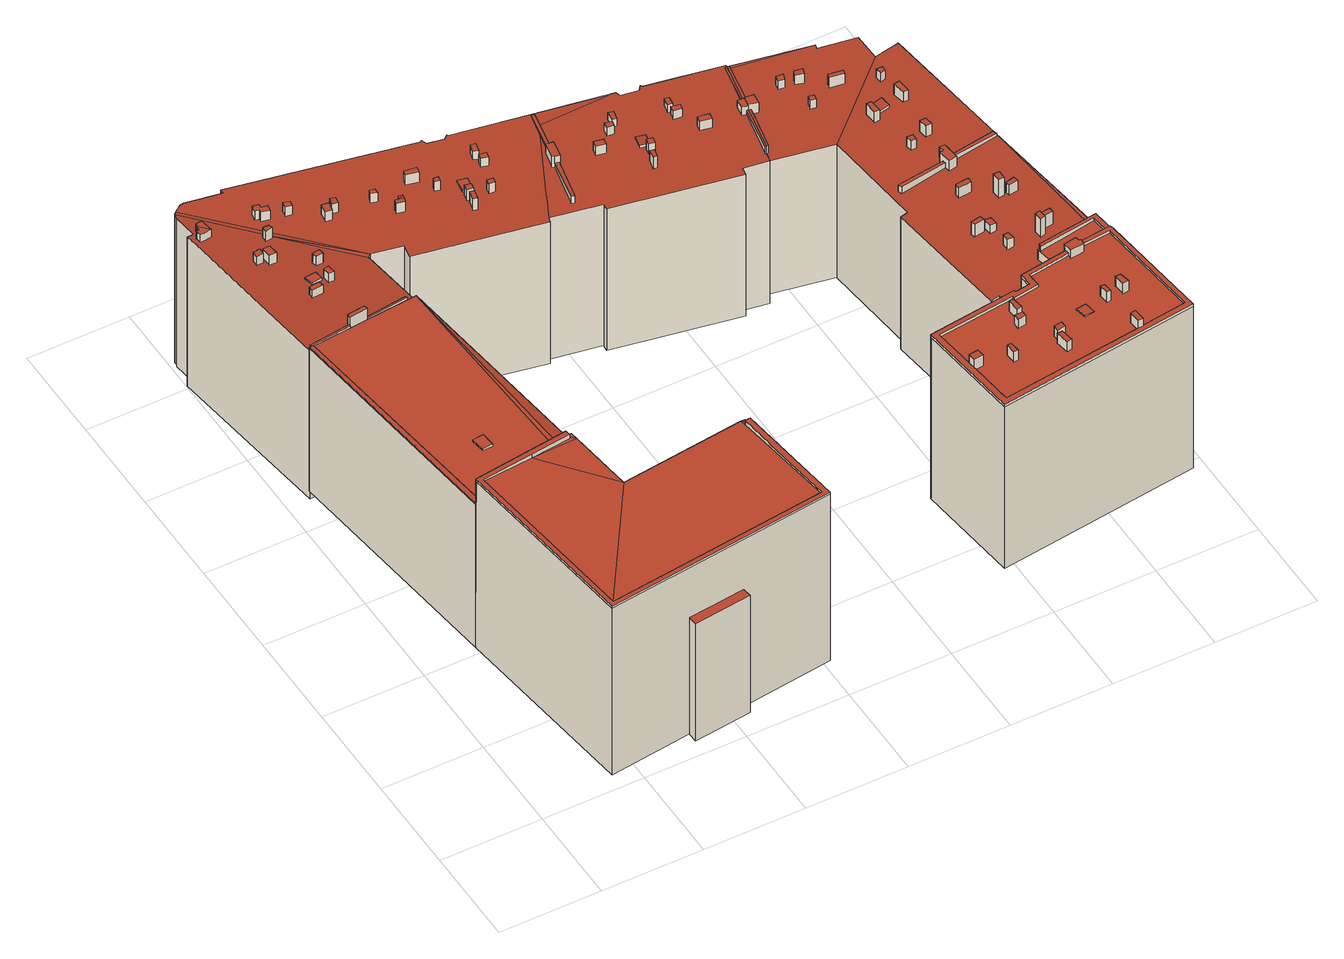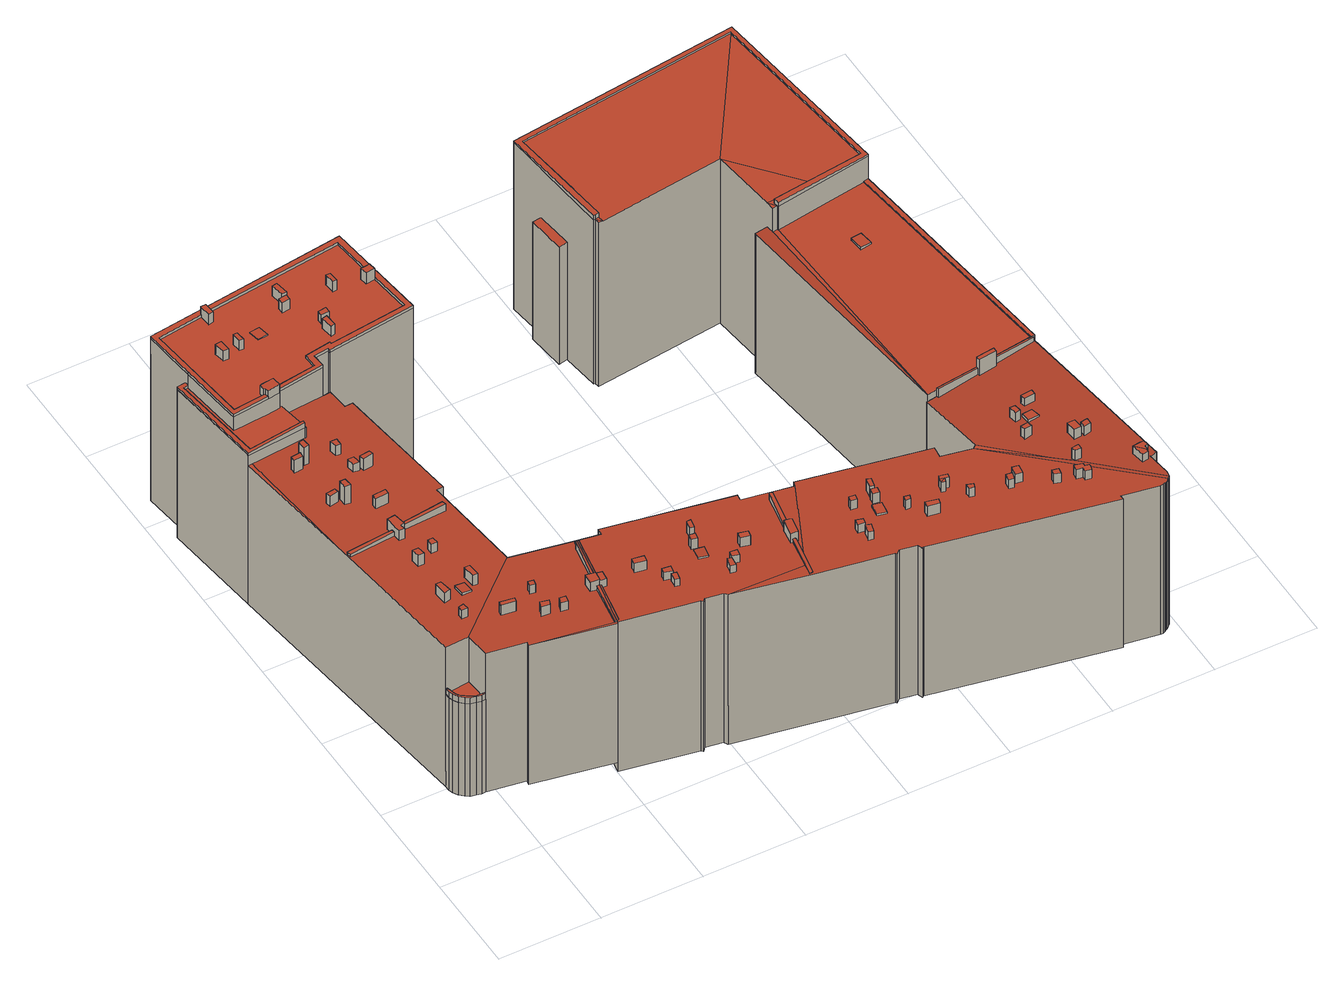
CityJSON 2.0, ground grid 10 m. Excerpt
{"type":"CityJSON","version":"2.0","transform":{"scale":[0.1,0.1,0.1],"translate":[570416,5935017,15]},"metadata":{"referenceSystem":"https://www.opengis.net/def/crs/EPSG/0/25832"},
"CityObjects":{
"building1":{"type":"Building","attributes":{"Grundfläche 2D":"622.953239","Grundhöhe NN":"16.828"},"children":["building1-1"],"geometry":[{"type":"Solid","lod":"3","boundaries":[[[[0,1,2,3,4,5,6,7,8,9,10,11,12,13,14,15]],[[16,17,18,19,20,21]],[[22,23,24]],[[23,22,25,26]],[[27,28,29,30,26]],[[30,23,26]],[[31,32,30,29,33,34,35,36]],[[31,37,32]],[[38,32,37]],[[39,40,41,42]],[[43,44,41,40]],[[45,43,40,46]],[[47,48,49,50]],[[51,52,53,54]],[[55,37,4,3]],[[37,31,5,4]],[[34,8,7,6,5,31,36,35]],[[9,8,34,33]],[[28,10,9,33,29]],[[28,27,11,10]],[[12,11,27,26]],[[26,25,13,12]],[[13,25,22,56,15,14]],[[57,0,15,56]],[[58,1,0,57]],[[58,59,2,1]],[[59,55,3,2]],[[45,46,19,18]],[[46,60,61,62,16,21,20,19]],[[62,63,17,16]],[[47,50,64,65]],[[48,47,65,66]],[[49,48,66,67]],[[24,41,44,22]],[[22,44,43,56]],[[56,43,45,18,17,63,68,57]],[[58,57,68,69]],[[53,70,71,59,58,69,72,54]],[[49,67,73,55,59,71,64,50]],[[37,55,73,74]],[[38,37,74,75]],[[30,32,38,75,76]],[[41,24,23,30,76,77,42]],[[51,54,72,78]],[[52,51,78,79]],[[53,52,79,70]],[[39,42,77,80]],[[40,39,80,81]],[[82,83,84,62,61,60,46,40,81,85]],[[63,62,84,68]],[[70,79,78,72,69,68,84,83,82,85,81,80,77,76,75,74,73,67,66,65,64,71]]]],"semantics":{"surfaces":[{"type":"RoofSurface"},{"type":"WallSurface"},{"type":"GroundSurface"}],"values":[[0,0,0,0,0,0,0,0,0,0,0,0,0,0,1,1,1,1,1,1,1,1,1,1,1,1,1,1,1,1,1,1,1,1,1,1,1,1,1,1,1,1,1,1,1,1,1,1,1,1,2]]}}]},
"building1-1":{"type":"BuildingInstallation","parents":["building1"],"geometry":[{"type":"MultiSurface","lod":"3","boundaries":[[[86,87,88,89]],[[89,88,90,91]],[[86,89,91,92]],[[87,86,92,93]],[[88,87,93,90]]],"semantics":{"surfaces":[{"type":"RoofSurface"},{"type":"WallSurface"}],"values":[0,1,1,1,1]}}]},
"building2":{"type":"Building","attributes":{"Grundfläche 2D":"657.945568","Grundhöhe NN":"15.816"},"children":["building2-1","building2-2","building2-3","building2-4","building2-5","building2-6","building2-7","building2-8","building2-9","building2-10","building2-11","building2-12","building2-13","building2-14","building2-15","building2-16","building2-17","building2-18","building2-19","building2-20","building2-21","building2-22","building2-23","building2-24","building2-25","building2-26","building2-27","building2-28","building2-29","building2-30","building2-31","building2-32","building2-33","building2-34","building2-35","building2-36","building2-37","building2-38","building2-39","building2-40"],"geometry":[{"type":"Solid","lod":"3","boundaries":[[[[94,95,96,97,98,99,100,101,102,103,104,105,106,107,108,109,110,111,112]],[[113,114,115,116,117,118,119,120,121,122,123,101,100,99,124,125,126,127,128,129,130,131,132]],[[133,134,120,119]],[[135,136,133]],[[134,137,120]],[[137,138,120]],[[139,140,141,142,143,144,145,146,138,137,134,133,136,147,148,149,150,151]],[[152,112,111,110,109,108,107,106,153,154]],[[94,112,152,155]],[[156,96,95,94,155,157]],[[97,96,156,158]],[[98,97,158,159]],[[99,98,159,160]],[[125,124,99,160,161]],[[126,125,161,162]],[[127,126,162,163]],[[128,127,163,164]],[[129,128,164,165]],[[166,131,130,129,165,167]],[[132,131,166,168]],[[113,132,168,169]],[[114,113,169,170]],[[115,114,170,171]],[[116,115,171,172]],[[117,116,172,173]],[[118,117,173,174]],[[119,118,174,175]],[[133,119,175,176]],[[135,133,176,177]],[[136,135,177,178]],[[147,136,178,179]],[[139,151,150,149,180,181]],[[149,148,147,179,180]],[[182,183,145,144,143,142,141,140,139,181,184]],[[146,145,183,185]],[[138,146,185,186]],[[120,138,186,187]],[[121,120,187,188]],[[122,121,188,189]],[[123,122,189,190]],[[101,123,190,191]],[[102,101,191,192]],[[103,102,192,193]],[[104,103,193,194]],[[105,104,194,195]],[[106,105,195,153]],[[190,189,188,187,186,185,183,182,184,181,180,179,178,177,176,175,174,173,172,171,170,169,168,166,167,165,164,163,162,161,160,159,158,156,157,155,152,154,153,195,194,193,192,191]]]],"semantics":{"surfaces":[{"type":"RoofSurface"},{"type":"WallSurface"},{"type":"GroundSurface"}],"values":[[0,0,0,0,0,0,0,1,1,1,1,1,1,1,1,1,1,1,1,1,1,1,1,1,1,1,1,1,1,1,1,1,1,1,1,1,1,1,1,1,1,1,1,1,1,1,2]]}}]},
"building2-1":{"type":"BuildingInstallation","parents":["building2"],"geometry":[{"type":"MultiSurface","lod":"3","boundaries":[[[196,197,198,20,19]],[[198,197,199,200]],[[200,140,20,198]],[[140,141,142,196,19,20]]],"semantics":{"surfaces":[{"type":"RoofSurface"},{"type":"WallSurface"}],"values":[0,1,1,1]}}]},
"building2-2":{"type":"BuildingInstallation","parents":["building2"],"geometry":[{"type":"MultiSurface","lod":"3","boundaries":[[[201,202,203,204]],[[204,203,205,206]],[[201,204,206,207]],[[202,201,207,208]],[[203,202,208,205]]],"semantics":{"surfaces":[{"type":"RoofSurface"},{"type":"WallSurface"}],"values":[0,1,1,1,1]}}]},
"building2-3":{"type":"BuildingInstallation","parents":["building2"],"geometry":[{"type":"MultiSurface","lod":"3","boundaries":[[[209,210,211,212]],[[212,211,213,214]],[[209,212,214,215]],[[210,209,215,216]],[[211,210,216,213]]],"semantics":{"surfaces":[{"type":"RoofSurface"},{"type":"WallSurface"}],"values":[0,1,1,1,1]}}]},
"building2-4":{"type":"BuildingInstallation","parents":["building2"],"geometry":[{"type":"MultiSurface","lod":"3","boundaries":[[[217,218,219,220]],[[221,222,219,218]],[[222,223,220,219]],[[223,224,217,220]]],"semantics":{"surfaces":[{"type":"RoofSurface"},{"type":"WallSurface"}],"values":[0,1,1,1]}}]},
"building2-5":{"type":"BuildingInstallation","parents":["building2"],"geometry":[{"type":"MultiSurface","lod":"3","boundaries":[[[225,226,227,228]],[[229,230,228,227]],[[225,228,230,231]],[[225,231,232,226]],[[232,229,227,226]]],"semantics":{"surfaces":[{"type":"RoofSurface"},{"type":"WallSurface"}],"values":[0,1,1,1,1]}}]},
"building2-6":{"type":"BuildingInstallation","parents":["building2"],"geometry":[{"type":"MultiSurface","lod":"3","boundaries":[[[233,234,235,236]],[[236,235,237,238]],[[233,236,238,239]],[[234,233,239,240]],[[235,234,240,237]]],"semantics":{"surfaces":[{"type":"RoofSurface"},{"type":"WallSurface"}],"values":[0,1,1,1,1]}}]},
"building2-7":{"type":"BuildingInstallation","parents":["building2"],"geometry":[{"type":"MultiSurface","lod":"3","boundaries":[[[241,242,243,244]],[[245,246,242,241]],[[243,242,246,247]],[[244,243,247,248]],[[245,241,244,248]]],"semantics":{"surfaces":[{"type":"RoofSurface"},{"type":"WallSurface"}],"values":[0,1,1,1,1]}}]},
"building2-8":{"type":"BuildingInstallation","parents":["building2"],"geometry":[{"type":"MultiSurface","lod":"3","boundaries":[[[249,250,251,252]],[[252,251,253,254]],[[249,252,254,255]],[[250,249,255,256]],[[251,250,256,253]]],"semantics":{"surfaces":[{"type":"RoofSurface"},{"type":"WallSurface"}],"values":[0,1,1,1,1]}}]},
"building2-9":{"type":"BuildingInstallation","parents":["building2"],"geometry":[{"type":"MultiSurface","lod":"3","boundaries":[[[257,258,259,260]],[[261,262,260,259]],[[257,260,262,263]],[[258,257,263,264]],[[264,261,259,258]]],"semantics":{"surfaces":[{"type":"RoofSurface"},{"type":"WallSurface"}],"values":[0,1,1,1,1]}}]},
"building2-10":{"type":"BuildingInstallation","parents":["building2"],"geometry":[{"type":"MultiSurface","lod":"3","boundaries":[[[265,266,267,268]],[[144,269,268,267]],[[265,268,269,270]],[[267,266,143,144]]],"semantics":{"surfaces":[{"type":"RoofSurface"},{"type":"WallSurface"}],"values":[0,1,1,1]}}]},
"building2-11":{"type":"BuildingInstallation","parents":["building2"],"geometry":[{"type":"MultiSurface","lod":"3","boundaries":[[[271,272,273,274]],[[274,273,275,276]],[[271,274,276,277]],[[272,271,277,278]],[[273,272,278,275]]],"semantics":{"surfaces":[{"type":"RoofSurface"},{"type":"WallSurface"}],"values":[0,1,1,1,1]}}]},
"building2-12":{"type":"BuildingInstallation","parents":["building2"],"geometry":[{"type":"MultiSurface","lod":"3","boundaries":[[[279,280,281,282]],[[282,281,283,284]],[[279,282,284,285]],[[280,279,285,286]],[[281,280,286,283]]],"semantics":{"surfaces":[{"type":"RoofSurface"},{"type":"WallSurface"}],"values":[0,1,1,1,1]}}]},
"building2-13":{"type":"BuildingInstallation","parents":["building2"],"geometry":[{"type":"MultiSurface","lod":"3","boundaries":[[[287,288,289,290]],[[291,288,287,134]],[[291,292,289,288]],[[292,293,290,289]],[[293,137,287,290]],[[287,137,134]]],"semantics":{"surfaces":[{"type":"RoofSurface"},{"type":"WallSurface"}],"values":[0,1,1,1,1,1]}}]},
"building2-14":{"type":"BuildingInstallation","parents":["building2"],"geometry":[{"type":"MultiSurface","lod":"3","boundaries":[[[294,295,296,297,298]],[[266,265,270,299,296,295,294]],[[297,296,299,300]],[[297,300,199,197,196,298]],[[142,143,266,294,298,196]]],"semantics":{"surfaces":[{"type":"RoofSurface"},{"type":"WallSurface"}],"values":[0,1,1,1,1]}}]},
"building2-15":{"type":"BuildingInstallation","parents":["building2"],"geometry":[{"type":"MultiSurface","lod":"3","boundaries":[[[301,302,303,304]],[[304,303,305,306]],[[301,304,306,307]],[[302,301,307,308]],[[303,302,308,305]]],"semantics":{"surfaces":[{"type":"RoofSurface"},{"type":"WallSurface"}],"values":[0,1,1,1,1]}}]},
"building2-16":{"type":"BuildingInstallation","parents":["building2"],"geometry":[{"type":"MultiSurface","lod":"3","boundaries":[[[309,310,311,312]],[[312,311,313,314]],[[309,312,314,315]],[[310,309,315,316]],[[311,310,316,313]]],"semantics":{"surfaces":[{"type":"RoofSurface"},{"type":"WallSurface"}],"values":[0,1,1,1,1]}}]},
"building2-17":{"type":"BuildingInstallation","parents":["building2"],"geometry":[{"type":"MultiSurface","lod":"3","boundaries":[[[317,318,319]],[[320,318,317]],[[321,322,323,320,317,324]],[[325,326,319,318]],[[326,327,317,319]],[[327,328,324,317]],[[328,329,321,324]],[[321,329,330,323,322]],[[323,330,325,318,320]]],"semantics":{"surfaces":[{"type":"RoofSurface"},{"type":"WallSurface"}],"values":[0,0,0,1,1,1,1,1,1]}}]},
"building2-18":{"type":"BuildingInstallation","parents":["building2"],"geometry":[{"type":"MultiSurface","lod":"3","boundaries":[[[331,332,333,334]],[[335,336,334,333]],[[331,334,336,337]],[[332,331,337,338]],[[338,335,333,332]]],"semantics":{"surfaces":[{"type":"RoofSurface"},{"type":"WallSurface"}],"values":[0,1,1,1,1]}}]},
"building2-19":{"type":"BuildingInstallation","parents":["building2"],"geometry":[{"type":"MultiSurface","lod":"3","boundaries":[[[339,340,341,342]],[[342,341,343,344]],[[339,342,344,345]],[[340,339,345,346]],[[341,340,346,343]]],"semantics":{"surfaces":[{"type":"RoofSurface"},{"type":"WallSurface"}],"values":[0,1,1,1,1]}}]},
"building2-20":{"type":"BuildingInstallation","parents":["building2"],"geometry":[{"type":"MultiSurface","lod":"3","boundaries":[[[347,348,349,350]],[[350,349,351,352]],[[347,350,352,353]],[[348,347,353,354]],[[349,348,354,351]]],"semantics":{"surfaces":[{"type":"RoofSurface"},{"type":"WallSurface"}],"values":[0,1,1,1,1]}}]},
"building2-21":{"type":"BuildingInstallation","parents":["building2"],"geometry":[{"type":"MultiSurface","lod":"3","boundaries":[[[355,356,357,358,359]],[[357,356,360,361]],[[362,359,358,357,361,363]],[[355,359,362,364]],[[356,355,364,360]]],"semantics":{"surfaces":[{"type":"RoofSurface"},{"type":"WallSurface"}],"values":[0,1,1,1,1]}}]},
"building2-22":{"type":"BuildingInstallation","parents":["building2"],"geometry":[{"type":"MultiSurface","lod":"3","boundaries":[[[365,366,367,368]],[[368,367,369,370]],[[365,368,370,371]],[[366,365,371,372]],[[367,366,372,369]]],"semantics":{"surfaces":[{"type":"RoofSurface"},{"type":"WallSurface"}],"values":[0,1,1,1,1]}}]},
"building2-23":{"type":"BuildingInstallation","parents":["building2"],"geometry":[{"type":"MultiSurface","lod":"3","boundaries":[[[373,374,375,376,377,378,379]],[[380,377,376,375,381,382,383,384,385]],[[380,386,378,377]],[[221,218,379,378,386]],[[218,217,224,387,374,373,379]],[[387,381,375,374]]],"semantics":{"surfaces":[{"type":"RoofSurface"},{"type":"WallSurface"}],"values":[0,1,1,1,1,1]}}]},
"building2-24":{"type":"BuildingInstallation","parents":["building2"],"geometry":[{"type":"MultiSurface","lod":"3","boundaries":[[[388,389,390,391]],[[391,390,392,393]],[[388,391,393,394]],[[394,395,389,388]],[[395,392,390,389]]],"semantics":{"surfaces":[{"type":"RoofSurface"},{"type":"WallSurface"}],"values":[0,1,1,1,1]}}]},
"building2-25":{"type":"BuildingInstallation","parents":["building2"],"geometry":[{"type":"MultiSurface","lod":"3","boundaries":[[[396,397,398,399,111]],[[110,111,399]],[[398,397,396,397,400]]],"semantics":{"surfaces":[{"type":"RoofSurface"},{"type":"WallSurface"}],"values":[0,1,1]}}]},
"building2-26":{"type":"BuildingInstallation","parents":["building2"],"geometry":[{"type":"MultiSurface","lod":"3","boundaries":[[[401,402,403,404,405,406]],[[109,110,399,402,401,407]],[[399,398,400,408,404,403,402]],[[405,404,408,409]],[[410,411,407,401,406,405,409]]],"semantics":{"surfaces":[{"type":"RoofSurface"},{"type":"WallSurface"}],"values":[0,1,1,1,1]}}]},
"building2-27":{"type":"BuildingInstallation","parents":["building2"],"geometry":[{"type":"MultiSurface","lod":"3","boundaries":[[[412,413,414,415]],[[415,414,416,417]],[[412,415,417,418]],[[413,412,418,419]],[[414,413,419,416]]],"semantics":{"surfaces":[{"type":"RoofSurface"},{"type":"WallSurface"}],"values":[0,1,1,1,1]}}]},
"building2-28":{"type":"BuildingInstallation","parents":["building2"],"geometry":[{"type":"MultiSurface","lod":"3","boundaries":[[[420,421,422,423]],[[423,422,424,425]],[[420,423,425,426]],[[421,420,426,427]],[[422,421,427,424]]],"semantics":{"surfaces":[{"type":"RoofSurface"},{"type":"WallSurface"}],"values":[0,1,1,1,1]}}]},
"building2-29":{"type":"BuildingInstallation","parents":["building2"],"geometry":[{"type":"MultiSurface","lod":"3","boundaries":[[[428,429,430,431]],[[431,430,432,433]],[[428,431,433,434]],[[434,435,429,428]],[[430,429,435,432]]],"semantics":{"surfaces":[{"type":"RoofSurface"},{"type":"WallSurface"}],"values":[0,1,1,1,1]}}]},
"building2-30":{"type":"BuildingInstallation","parents":["building2"],"geometry":[{"type":"MultiSurface","lod":"3","boundaries":[[[436,437,438,439]],[[439,438,440,441]],[[436,439,441,442]],[[437,436,442,443]],[[438,437,443,440]]],"semantics":{"surfaces":[{"type":"RoofSurface"},{"type":"WallSurface"}],"values":[0,1,1,1,1]}}]},
"building2-31":{"type":"BuildingInstallation","parents":["building2"],"geometry":[{"type":"MultiSurface","lod":"3","boundaries":[[[444,445,446,447,448,449,450,451,452]],[[453,454,448,447]],[[454,455,449,448]],[[455,456,450,449]],[[456,457,451,450]],[[457,458,459,444,452,451]],[[459,460,445,444]],[[460,461,446,445]],[[461,453,447,446]]],"semantics":{"surfaces":[{"type":"RoofSurface"},{"type":"WallSurface"}],"values":[0,1,1,1,1,1,1,1,1]}}]},
"building2-32":{"type":"BuildingInstallation","parents":["building2"],"geometry":[{"type":"MultiSurface","lod":"3","boundaries":[[[384,383,462,463,464,465]],[[383,382,100,462]],[[463,462,100,466]],[[466,467,468,465,464,463]],[[468,385,384,465]]],"semantics":{"surfaces":[{"type":"RoofSurface"},{"type":"WallSurface"}],"values":[0,1,1,1,1]}}]},
"building2-33":{"type":"BuildingInstallation","parents":["building2"],"geometry":[{"type":"MultiSurface","lod":"3","boundaries":[[[469,470,471,472]],[[472,471,473,474]],[[469,472,474,475]],[[470,469,475,476]],[[471,470,476,473]]],"semantics":{"surfaces":[{"type":"RoofSurface"},{"type":"WallSurface"}],"values":[0,1,1,1,1]}}]},
"building2-34":{"type":"BuildingInstallation","parents":["building2"],"geometry":[{"type":"MultiSurface","lod":"3","boundaries":[[[477,478,479,480]],[[480,479,481,482]],[[477,480,482,483]],[[478,477,483,484]],[[479,478,484,481]]],"semantics":{"surfaces":[{"type":"RoofSurface"},{"type":"WallSurface"}],"values":[0,1,1,1,1]}}]},
"building2-35":{"type":"BuildingInstallation","parents":["building2"],"geometry":[{"type":"MultiSurface","lod":"3","boundaries":[[[485,486,487,488]],[[488,487,489,490]],[[485,488,490,491]],[[486,485,491,492]],[[487,486,492,489]]],"semantics":{"surfaces":[{"type":"RoofSurface"},{"type":"WallSurface"}],"values":[0,1,1,1,1]}}]},
"building2-36":{"type":"BuildingInstallation","parents":["building2"],"geometry":[{"type":"MultiSurface","lod":"3","boundaries":[[[411,493,494,407]],[[407,494,108,109]],[[493,411,410,495]],[[495,108,494,493]]],"semantics":{"surfaces":[{"type":"RoofSurface"},{"type":"WallSurface"}],"values":[0,1,1,1]}}]},
"building2-37":{"type":"BuildingInstallation","parents":["building2"],"geometry":[{"type":"MultiSurface","lod":"3","boundaries":[[[496,497,498,499]],[[499,498,500,501]],[[496,499,501,502]],[[497,496,502,503]],[[498,497,503,500]]],"semantics":{"surfaces":[{"type":"RoofSurface"},{"type":"WallSurface"}],"values":[0,1,1,1,1]}}]},
"building2-38":{"type":"BuildingInstallation","parents":["building2"],"geometry":[{"type":"MultiSurface","lod":"3","boundaries":[[[504,505,506,507]],[[507,506,508,509,510,511,512]],[[513,514,505,504]],[[514,515,506,505]],[[515,516,508,506]],[[509,508,516,517]],[[517,518,510,509]],[[518,519,511,510]],[[519,520,521,507,512,511]],[[504,507,521,513]]],"semantics":{"surfaces":[{"type":"RoofSurface"},{"type":"WallSurface"}],"values":[0,0,1,1,1,1,1,1,1,1]}}]},
"building2-39":{"type":"BuildingInstallation","parents":["building2"],"geometry":[{"type":"MultiSurface","lod":"3","boundaries":[[[522,523,524,525]],[[525,524,526,527]],[[522,525,527,528]],[[523,522,528,529]],[[524,523,529,526]]],"semantics":{"surfaces":[{"type":"RoofSurface"},{"type":"WallSurface"}],"values":[0,1,1,1,1]}}]},
"building2-40":{"type":"BuildingInstallation","parents":["building2"],"geometry":[{"type":"MultiSurface","lod":"3","boundaries":[[[530,531,532,533]],[[533,532,534,535]],[[530,533,535,536]],[[531,530,536,537]],[[532,531,537,534]]],"semantics":{"surfaces":[{"type":"RoofSurface"},{"type":"WallSurface"}],"values":[0,1,1,1,1]}}]},
"building3":{"type":"Building","attributes":{"Grundfläche 2D":"674.333849","Grundhöhe NN":"16.863"},"children":["building3-1","building3-2","building3-3","building3-4","building3-5","building3-6","building3-7","building3-8","building3-9","building3-10","building3-11","building3-12","building3-13","building3-14","building3-15","building3-16","building3-17","building3-18","building3-19","building3-20","building3-21","building3-22","building3-23","building3-24","building3-25","building3-26","building3-27","building3-28","building3-29","building3-30","building3-31","building3-32","building3-33","building3-34","building3-35","building3-36","building3-37"],"geometry":[{"type":"MultiSurface","lod":"3","boundaries":[[[538,539,540,541,542,543,544,545,546,547,548,549,550,551,552,553,554,555,556,557,558,559,560,561,562,563,564,565,566]],[[567,568,569,570,571,572,573,574,575,576,577,578]],[[579,580,581,582]],[[583,584,581,580,579,585,586,108,106,587,588]],[[589,590,591,592,593,594,595,596,597,598,599,600,588,587]],[[601,599,598]],[[602,603,604,605,606,607,608,609,610,611,612,613,614,615,616]],[[617,618,619,620,621,622,623,624,625,626,627,628,629,630,631,632,633,634,635,636]],[[550,549,635,634]],[[634,633,551,550]],[[552,551,633,632]],[[555,554,630,629]],[[628,556,555,629]],[[557,627,626,558]],[[559,558,626,625]],[[625,624,560,559]],[[624,623,561,560]],[[623,622,562,561]],[[620,564,563,562,622,621]],[[619,637,566,565]],[[637,638,538,566]],[[638,639,539,538]],[[639,640,540,539]],[[640,641,541,540]],[[641,642,542,541]],[[642,643,543,542]],[[643,644,544,543]],[[644,645,646,546,545,544]],[[646,617,547,546]],[[575,574,647,648]],[[576,575,648,649]],[[577,576,649,650]],[[578,577,650,651]],[[567,578,651,652]],[[568,567,652,653]],[[569,568,653,654]],[[570,569,654,655]],[[656,106,108,586,585,579,582,657,658]],[[587,106,656,659]],[[589,587,659,660]],[[590,589,660,661]],[[591,590,661,662]],[[592,591,662,663]],[[593,592,663,664]],[[594,593,664,665]],[[600,599,601,666,647,574,667]],[[573,572,588,600,667,574]],[[570,668,583,588,572,571]],[[583,668,570,655,669,584]],[[581,584,669,670]],[[582,581,670,657]],[[608,607,606,671,672]],[[609,608,672,666,601,610]],[[611,610,601,598,597]],[[611,597,596,612]],[[612,596,595,613]],[[643,642,673,674]],[[606,605,675,644,643,674,671]],[[675,644,675,605]],[[646,645,644,675,605,604,603]],[[615,618,617,646,603,602,616]],[[618,615,614,619]],[[595,594,637,619,614,613]],[[637,594,665,676,638]],[[639,638,676,677]],[[640,639,677,678]],[[641,640,678,679]],[[642,641,679,673]],[[665,664,663,662,661,660,659,656,658,657,670,669,655,654,653,652,651,650,649,648,647,666,672,671,674,673,679,678,677,676]]],"semantics":{"surfaces":[{"type":"RoofSurface"},{"type":"WallSurface"},{"type":"GroundSurface"}],"values":[0,0,0,0,0,0,0,0,1,1,1,1,1,1,1,1,1,1,1,1,1,1,1,1,1,1,1,1,1,1,1,1,1,1,1,1,1,1,1,1,1,1,1,1,1,1,1,1,1,1,1,1,1,1,1,1,1,1,1,1,1,1,1,1,1,1,1,1,2]}}]},
"building3-1":{"type":"BuildingInstallation","parents":["building3"],"geometry":[{"type":"MultiSurface","lod":"3","boundaries":[[[680,681,682,683]],[[683,682,684,685]],[[680,683,685,686]],[[681,680,686,687]],[[682,681,687,684]]],"semantics":{"surfaces":[{"type":"RoofSurface"},{"type":"WallSurface"}],"values":[0,1,1,1,1]}}]},
"building3-2":{"type":"BuildingInstallation","parents":["building3"],"geometry":[{"type":"MultiSurface","lod":"3","boundaries":[[[688,689,690,691]],[[691,690,692,693]],[[688,691,693,694]],[[689,688,694,695]],[[690,689,695,692]]],"semantics":{"surfaces":[{"type":"RoofSurface"},{"type":"WallSurface"}],"values":[0,1,1,1,1]}}]},
"building3-3":{"type":"BuildingInstallation","parents":["building3"],"geometry":[{"type":"MultiSurface","lod":"3","boundaries":[[[696,697,698,699]],[[699,698,700,701]],[[696,699,701,702]],[[697,696,702,703]],[[698,697,703,700]]],"semantics":{"surfaces":[{"type":"RoofSurface"},{"type":"WallSurface"}],"values":[0,1,1,1,1]}}]},
"building3-4":{"type":"BuildingInstallation","parents":["building3"],"geometry":[{"type":"MultiSurface","lod":"3","boundaries":[[[704,705,706,707,708,709]],[[710,711,705,704]],[[711,712,630,554,707,706,705]],[[554,553,708,707]],[[553,552,632,710,704,709,708]]],"semantics":{"surfaces":[{"type":"RoofSurface"},{"type":"WallSurface"}],"values":[0,1,1,1,1]}}]},
"building3-5":{"type":"BuildingInstallation","parents":["building3"],"geometry":[{"type":"MultiSurface","lod":"3","boundaries":[[[713,714,667]],[[715,716,717,718,719,720,713,667,721,722,723,724,725,726,727,668]],[[715,668,728]],[[573,574,667,714]],[[574,575,721,667]],[[722,721,575,576]],[[576,577,723,722]],[[577,578,724,723]],[[578,567,725,724]],[[567,568,726,725]],[[727,726,568,569]],[[569,570,668,727]],[[668,570,571,728]],[[571,729,715,728]],[[716,715,729,730]],[[717,716,730,731]],[[731,732,718,717]],[[719,718,732,733]],[[720,719,733,734]],[[713,720,734,735]],[[735,573,714,713]]],"semantics":{"surfaces":[{"type":"RoofSurface"},{"type":"WallSurface"}],"values":[0,0,0,1,1,1,1,1,1,1,1,1,1,1,1,1,1,1,1,1,1]}}]},
"building3-6":{"type":"BuildingInstallation","parents":["building3"],"geometry":[{"type":"MultiSurface","lod":"3","boundaries":[[[399,736,737,111]],[[579,585,399,111]],[[737,736,738,580]],[[580,579,111,737]]],"semantics":{"surfaces":[{"type":"RoofSurface"},{"type":"WallSurface"}],"values":[0,1,1,1]}}]},
"building3-7":{"type":"BuildingInstallation","parents":["building3"],"geometry":[{"type":"MultiSurface","lod":"3","boundaries":[[[739,740,741,742]],[[742,741,743,744]],[[739,742,744,745]],[[740,739,745,746]],[[741,740,746,743]]],"semantics":{"surfaces":[{"type":"RoofSurface"},{"type":"WallSurface"}],"values":[0,1,1,1,1]}}]},
"building3-8":{"type":"BuildingInstallation","parents":["building3"],"geometry":[{"type":"MultiSurface","lod":"3","boundaries":[[[747,748,749,750]],[[751,752,748,747]],[[752,753,749,748]],[[753,754,750,749]],[[754,751,747,750]]],"semantics":{"surfaces":[{"type":"RoofSurface"},{"type":"WallSurface"}],"values":[0,1,1,1,1]}}]},
"building3-9":{"type":"BuildingInstallation","parents":["building3"],"geometry":[{"type":"MultiSurface","lod":"3","boundaries":[[[755,756,757,758]],[[758,757,759,760]],[[755,758,760,761]],[[756,755,761,762]],[[757,756,762,759]]],"semantics":{"surfaces":[{"type":"RoofSurface"},{"type":"WallSurface"}],"values":[0,1,1,1,1]}}]},
"building3-10":{"type":"BuildingInstallation","parents":["building3"],"geometry":[{"type":"MultiSurface","lod":"3","boundaries":[[[763,764,765,766]],[[766,765,767,768]],[[763,766,768,769]],[[764,763,769,770]],[[765,764,770,767]]],"semantics":{"surfaces":[{"type":"RoofSurface"},{"type":"WallSurface"}],"values":[0,1,1,1,1]}}]},
"building3-11":{"type":"BuildingInstallation","parents":["building3"],"geometry":[{"type":"MultiSurface","lod":"3","boundaries":[[[771,772,773,774]],[[775,776,771,774]],[[776,777,772,771]],[[777,778,773,772]]],"semantics":{"surfaces":[{"type":"RoofSurface"},{"type":"WallSurface"}],"values":[0,1,1,1]}}]},
"building3-12":{"type":"BuildingInstallation","parents":["building3"],"geometry":[{"type":"MultiSurface","lod":"3","boundaries":[[[779,780,781,782]],[[782,781,783,784]],[[779,782,784,785]],[[780,779,785,786]],[[781,780,786,783]]],"semantics":{"surfaces":[{"type":"RoofSurface"},{"type":"WallSurface"}],"values":[0,1,1,1,1]}}]},
"building3-13":{"type":"BuildingInstallation","parents":["building3"],"geometry":[{"type":"MultiSurface","lod":"3","boundaries":[[[787,788,789,790]],[[790,789,791,792]],[[787,790,792,793]],[[788,787,793,794]],[[789,788,794,791]]],"semantics":{"surfaces":[{"type":"RoofSurface"},{"type":"WallSurface"}],"values":[0,1,1,1,1]}}]},
"building3-14":{"type":"BuildingInstallation","parents":["building3"],"geometry":[{"type":"MultiSurface","lod":"3","boundaries":[[[795,796,797,798]],[[798,797,799,800]],[[795,798,800,801]],[[796,795,801,802]],[[797,796,802,799]]],"semantics":{"surfaces":[{"type":"RoofSurface"},{"type":"WallSurface"}],"values":[0,1,1,1,1]}}]},
"building3-15":{"type":"BuildingInstallation","parents":["building3"],"geometry":[{"type":"MultiSurface","lod":"3","boundaries":[[[803,804,805,806]],[[806,805,807,808]],[[803,806,808,809]],[[804,803,809,810]],[[805,804,810,807]]],"semantics":{"surfaces":[{"type":"RoofSurface"},{"type":"WallSurface"}],"values":[0,1,1,1,1]}}]},
"building3-16":{"type":"BuildingInstallation","parents":["building3"],"geometry":[{"type":"MultiSurface","lod":"3","boundaries":[[[811,812,813,814]],[[814,813,815,816]],[[811,814,816,817]],[[812,811,817,818]],[[813,812,818,815]]],"semantics":{"surfaces":[{"type":"RoofSurface"},{"type":"WallSurface"}],"values":[0,1,1,1,1]}}]},
"building3-17":{"type":"BuildingInstallation","parents":["building3"],"geometry":[{"type":"MultiSurface","lod":"3","boundaries":[[[819,820,821]],[[822,820,819,823]],[[824,825,819,821]],[[819,825,826,823]],[[822,823,826,827]],[[827,828,820,822]]],"semantics":{"surfaces":[{"type":"RoofSurface"},{"type":"WallSurface"}],"values":[0,0,1,1,1,1]}}]},
"building3-18":{"type":"BuildingInstallation","parents":["building3"],"geometry":[{"type":"MultiSurface","lod":"3","boundaries":[[[829,830,831,832]],[[832,831,833,834]],[[829,832,834,835]],[[830,829,835,836]],[[831,830,836,833]]],"semantics":{"surfaces":[{"type":"RoofSurface"},{"type":"WallSurface"}],"values":[0,1,1,1,1]}}]},
"building3-19":{"type":"BuildingInstallation","parents":["building3"],"geometry":[{"type":"MultiSurface","lod":"3","boundaries":[[[837,838,839,840]],[[840,839,841,842]],[[837,840,842,843]],[[838,837,843,844]],[[839,838,844,841]]],"semantics":{"surfaces":[{"type":"RoofSurface"},{"type":"WallSurface"}],"values":[0,1,1,1,1]}}]},
"building3-20":{"type":"BuildingInstallation","parents":["building3"],"geometry":[{"type":"MultiSurface","lod":"3","boundaries":[[[845,846,847,848]],[[849,850,848,847]],[[845,848,850,851]],[[846,845,851,852]],[[852,849,847,846]]],"semantics":{"surfaces":[{"type":"RoofSurface"},{"type":"WallSurface"}],"values":[0,1,1,1,1]}}]},
"building3-21":{"type":"BuildingInstallation","parents":["building3"],"geometry":[{"type":"MultiSurface","lod":"3","boundaries":[[[853,407,494,854]],[[494,407,586,108]],[[108,855,854,494]],[[853,854,855,856]]],"semantics":{"surfaces":[{"type":"RoofSurface"},{"type":"WallSurface"}],"values":[0,1,1,1]}}]},
"building3-22":{"type":"BuildingInstallation","parents":["building3"],"geometry":[{"type":"MultiSurface","lod":"3","boundaries":[[[857,858,859,860,861]],[[859,858,407,853,856,862]],[[860,859,862,863]],[[738,736,399,857,861,860,863]],[[585,586,407,858,857,399]]],"semantics":{"surfaces":[{"type":"RoofSurface"},{"type":"WallSurface"}],"values":[0,1,1,1,1]}}]},
"building3-23":{"type":"BuildingInstallation","parents":["building3"],"geometry":[{"type":"MultiSurface","lod":"3","boundaries":[[[864,865,866,867,868,869,870,871]],[[872,873,866,865]],[[873,874,867,866]],[[874,875,868,867]],[[876,869,868,875,775,774,773,778]],[[876,877,870,869]],[[878,872,865,864,871,870,877,824,821,820,828]]],"semantics":{"surfaces":[{"type":"RoofSurface"},{"type":"WallSurface"}],"values":[0,1,1,1,1,1,1]}}]},
"building3-24":{"type":"BuildingInstallation","parents":["building3"],"geometry":[{"type":"MultiSurface","lod":"3","boundaries":[[[879,880,881,882]],[[882,881,883,884]],[[879,882,884,885]],[[880,879,885,886]],[[881,880,886,883]]],"semantics":{"surfaces":[{"type":"RoofSurface"},{"type":"WallSurface"}],"values":[0,1,1,1,1]}}]},
"building3-25":{"type":"BuildingInstallation","parents":["building3"],"geometry":[{"type":"MultiSurface","lod":"3","boundaries":[[[887,888,889,890]],[[888,887,891,892]],[[892,893,889,888]],[[894,890,889,893]],[[894,891,887,890]]],"semantics":{"surfaces":[{"type":"RoofSurface"},{"type":"WallSurface"}],"values":[0,1,1,1,1]}}]},
"building3-26":{"type":"BuildingInstallation","parents":["building3"],"geometry":[{"type":"MultiSurface","lod":"3","boundaries":[[[895,896,897,898]],[[898,897,899,900]],[[900,901,895,898]],[[901,902,896,895]],[[897,896,902,899]]],"semantics":{"surfaces":[{"type":"RoofSurface"},{"type":"WallSurface"}],"values":[0,1,1,1,1]}}]},
"building3-27":{"type":"BuildingInstallation","parents":["building3"],"geometry":[{"type":"MultiSurface","lod":"3","boundaries":[[[903,904,905,906]],[[906,905,907,908]],[[903,906,908,909]],[[904,903,909,910]],[[905,904,910,907]]],"semantics":{"surfaces":[{"type":"RoofSurface"},{"type":"WallSurface"}],"values":[0,1,1,1,1]}}]},
"building3-28":{"type":"BuildingInstallation","parents":["building3"],"geometry":[{"type":"MultiSurface","lod":"3","boundaries":[[[911,912,913,914]],[[915,916,914,913]],[[911,914,916,917]],[[912,911,917,918]],[[918,915,913,912]]],"semantics":{"surfaces":[{"type":"RoofSurface"},{"type":"WallSurface"}],"values":[0,1,1,1,1]}}]},
"building3-29":{"type":"BuildingInstallation","parents":["building3"],"geometry":[{"type":"MultiSurface","lod":"3","boundaries":[[[919,920,921,922]],[[923,924,920,919]],[[924,925,921,920]],[[925,926,922,921]],[[926,923,919,922]]],"semantics":{"surfaces":[{"type":"RoofSurface"},{"type":"WallSurface"}],"values":[0,1,1,1,1]}}]},
"building3-30":{"type":"BuildingInstallation","parents":["building3"],"geometry":[{"type":"MultiSurface","lod":"3","boundaries":[[[927,928,929,930,931,932,933,675,934]],[[932,931,930,935,936,937]],[[937,938,933,932]],[[938,605,675,933]],[[675,605,606,934]],[[607,608,927,934,606]],[[608,609,610,928,927]],[[611,929,928,610]],[[611,935,930,929]]],"semantics":{"surfaces":[{"type":"RoofSurface"},{"type":"WallSurface"}],"values":[0,1,1,1,1,1,1,1,1]}}]},
"building3-31":{"type":"BuildingInstallation","parents":["building3"],"geometry":[{"type":"MultiSurface","lod":"3","boundaries":[[[939,940,941,942,943,944,945]],[[946,942,941,618,619,565,564,620]],[[947,944,943,942,946,948]],[[635,549,945,944,947]],[[549,548,939,945]],[[548,547,940,939]],[[618,941,940,547,617]]],"semantics":{"surfaces":[{"type":"RoofSurface"},{"type":"WallSurface"}],"values":[0,1,1,1,1,1,1]}}]},
"building3-32":{"type":"BuildingInstallation","parents":["building3"],"geometry":[{"type":"MultiSurface","lod":"3","boundaries":[[[949,950,951,952]],[[953,954,952,951]],[[949,952,954,955]],[[955,956,950,949]],[[951,950,956,953]]],"semantics":{"surfaces":[{"type":"RoofSurface"},{"type":"WallSurface"}],"values":[0,1,1,1,1]}}]},
"building3-33":{"type":"BuildingInstallation","parents":["building3"],"geometry":[{"type":"MultiSurface","lod":"3","boundaries":[[[957,958,959,960]],[[961,960,959,556,628]],[[961,962,957,960]],[[627,557,958,957,962]],[[557,556,959,958]]],"semantics":{"surfaces":[{"type":"RoofSurface"},{"type":"WallSurface"}],"values":[0,1,1,1,1]}}]},
"building3-34":{"type":"BuildingInstallation","parents":["building3"],"geometry":[{"type":"MultiSurface","lod":"3","boundaries":[[[963,964,965,966]],[[967,968,966,965]],[[963,966,968,969]],[[969,970,964,963]],[[965,964,970,967]]],"semantics":{"surfaces":[{"type":"RoofSurface"},{"type":"WallSurface"}],"values":[0,1,1,1,1]}}]},
"building3-35":{"type":"BuildingInstallation","parents":["building3"],"geometry":[{"type":"MultiSurface","lod":"3","boundaries":[[[971,972,973,974]],[[974,973,975,976]],[[971,974,976,977]],[[972,971,977,978]],[[973,972,978,975]]],"semantics":{"surfaces":[{"type":"RoofSurface"},{"type":"WallSurface"}],"values":[0,1,1,1,1]}}]},
"building3-36":{"type":"BuildingInstallation","parents":["building3"],"geometry":[{"type":"MultiSurface","lod":"3","boundaries":[[[979,980,981,982]],[[982,981,983,984]],[[979,982,984,985]],[[980,979,985,986]],[[981,980,986,983]]],"semantics":{"surfaces":[{"type":"RoofSurface"},{"type":"WallSurface"}],"values":[0,1,1,1,1]}}]},
"building3-37":{"type":"BuildingInstallation","parents":["building3"],"geometry":[{"type":"MultiSurface","lod":"3","boundaries":[[[987,988,989,990]],[[990,989,991,992]],[[987,990,992,993]],[[988,987,993,994]],[[994,991,989,988]]],"semantics":{"surfaces":[{"type":"RoofSurface"},{"type":"WallSurface"}],"values":[0,1,1,1,1]}}]}
},
"vertices":[
[50,199,218],[73,8,218],[302,35,218],[288,147,218],[287,147,218],[283,146,218],[287,112,218],[287,110,218],[296,39,218],[77,13,218],[56,187,218],[55,195,218],[106,201,218],[146,206,218],[145,210,218],[145,211,218],[22,433,189],[50,199,189],[55,200,189],[26,433,189],[25,433,189],[23,433,189],[145,210,213],[151,203,213],[150,211,213],[146,206,213],[106,201,214],[55,195,216],[56,187,216],[77,14,216],[159,137,213],[283,146,213],[282,152,213],[77,13,216],[296,39,216],[287,110,214],[287,112,214],[287,147,213],[286,152,213],[163,204,184],[134,446,184],[150,211,185],[151,203,185],[145,211,185],[145,210,185],[55,200,188],[26,433,188],[306,74,157],[302,112,157],[293,110,157],[297,73,157],[155,8,157],[212,15,157],[211,24,157],[154,18,157],[288,147,213],[145,211,213],[50,199,216],[73,8,216],[302,35,216],[25,433,188],[23,433,188],[22,433,188],[50,199,188],[297,73,18],[306,74,18],[302,112,18],[293,110,18],[50,199,18],[73,8,18],[211,24,18],[302,35,18],[154,18,18],[288,147,18],[287,147,18],[286,152,18],[159,137,18],[151,203,18],[155,8,18],[212,15,18],[163,204,18],[134,446,18],[25,433,18],[23,433,18],[22,433,18],[26,433,18],
[88,253,189],[98,254,189],[97,268,189],[86,267,189],[97,268,186],[86,267,187],[88,253,187],[98,254,186],
[426,567,186],[425,568,186],[424,569,186],[421,565,185],[404,568,185],[402,572,186],[327,572,184],[282,478,176],[331,469,176],[330,463,176],[453,440,176],[454,447,177],[478,443,177],[480,451,177],[480,452,177],[489,498,181],[490,507,182],[499,551,186],[499,554,186],[54,634,185],[19,640,185],[16,640,185],[14,639,185],[12,638,184],[10,637,184],[8,635,184],[129,515,177],[159,509,177],[157,497,176],[281,473,176],[327,586,185],[254,599,185],[253,600,185],[249,597,185],[233,600,185],[231,605,185],[230,604,185],[229,604,185],[54,638,185],[6,633,184],[64,574,181],[6,630,184],[5,628,184],[64,574,180],[126,512,177],[23,433,184],[25,433,184],[26,433,184],[65,438,181],[83,440,180],[125,445,177],[134,446,176],[135,446,176],[8,604,184],[6,604,184],[1,603,185],[2,598,185],[3,592,185],[499,554,8],[478,443,8],[499,551,8],[426,567,8],[424,569,8],[425,568,8],[421,565,8],[404,568,8],[402,572,8],[254,599,8],[253,600,8],[249,597,8],[233,600,8],[231,605,8],[229,604,8],[230,604,8],[54,638,8],[54,634,8],[19,640,8],[16,640,8],[14,639,8],[12,638,8],[10,637,8],[8,635,8],[6,633,8],[6,630,8],[5,628,8],[8,604,8],[1,603,8],[23,433,8],[26,433,8],[134,446,8],[25,433,8],[135,446,8],[126,512,8],[129,515,8],[159,509,8],[157,497,8],[281,473,8],[282,478,8],[331,469,8],[330,463,8],[453,440,8],[454,447,8],
[65,438,189],[65,440,189],[24,435,189],[65,440,181],[24,435,184],
[217,549,192],[218,554,192],[213,554,192],[212,550,192],[213,554,181],[212,550,181],[217,549,181],[218,554,181],
[232,538,183],[241,536,183],[243,548,183],[234,550,183],[243,548,181],[234,550,181],[232,538,180],[241,536,180],
[319,524,185],[315,525,185],[307,483,185],[310,482,185],[315,525,180],[307,483,177],[310,482,177],[319,524,180],
[258,565,193],[263,563,193],[265,572,193],[260,573,193],[265,572,183],[260,573,183],[258,565,183],[263,563,183],
[87,586,193],[93,585,193],[94,590,193],[88,592,193],[94,590,182],[88,592,182],[87,586,182],[93,585,182],
[195,573,194],[194,568,194],[206,565,194],[207,571,194],[195,573,182],[194,568,182],[206,565,182],[207,571,182],
[52,552,193],[45,552,193],[46,542,193],[53,542,193],[46,542,182],[53,542,181],[52,552,181],[45,552,182],
[429,532,192],[434,531,192],[435,539,192],[431,540,192],[435,539,184],[431,540,184],[429,532,183],[434,531,183],
[83,442,187],[83,440,187],[125,445,187],[124,447,187],[124,447,177],[83,442,180],
[130,576,192],[125,577,192],[123,570,192],[129,569,192],[123,570,181],[129,569,181],[130,576,181],[125,577,181],
[58,490,190],[69,491,190],[68,496,190],[58,495,190],[68,496,181],[58,495,181],[58,490,181],[69,491,181],
[64,574,193],[58,574,193],[58,569,193],[65,570,193],[58,574,181],[58,569,181],[65,570,180],
[83,440,199],[83,442,199],[82,444,199],[65,442,199],[65,438,199],[82,444,180],[65,442,181],
[158,565,192],[164,563,192],[164,568,192],[159,569,192],[164,568,181],[159,569,181],[158,565,181],[164,563,181],
[36,552,193],[36,546,193],[43,547,193],[43,553,193],[43,547,182],[43,553,182],[36,552,183],[36,546,183],
[176,547,192],[181,550,192],[177,551,192],[180,546,192],[171,544,192],[175,543,192],[179,542,192],[172,548,192],[181,550,180],[177,551,180],[176,547,180],[172,548,180],[171,544,180],[179,542,180],
[384,539,192],[386,548,192],[381,549,192],[380,540,192],[381,549,183],[380,540,183],[384,539,183],[386,548,183],
[232,534,192],[231,528,192],[237,527,192],[238,533,192],[237,527,179],[238,533,180],[232,534,180],[231,528,179],
[64,513,183],[66,504,183],[76,505,183],[75,514,183],[76,505,180],[75,514,180],[64,513,181],[66,504,181],
[400,518,183],[391,520,183],[389,509,183],[393,508,183],[398,507,182],[391,520,181],[389,509,180],[398,507,180],[393,508,180],[400,518,181],
[387,483,192],[391,483,192],[393,491,192],[389,492,192],[393,491,179],[389,492,179],[387,483,178],[391,483,178],
[319,524,193],[320,524,193],[323,541,193],[318,541,193],[316,542,193],[313,526,193],[315,525,193],[316,542,182],[323,541,182],[321,541,182],[321,541,186],[318,541,186],[318,541,182],[313,526,180],[320,524,180],
[438,522,192],[439,527,192],[431,529,192],[430,523,192],[431,529,183],[430,523,182],[438,522,182],[439,527,183],
[498,552,186],[497,551,186],[489,508,186],[490,507,186],[489,508,182],
[489,498,191],[490,507,191],[489,508,191],[484,508,191],[483,499,191],[487,498,191],[489,498,186],[484,508,182],[483,499,181],[487,498,181],[487,498,186],
[230,516,192],[234,515,192],[236,524,192],[232,525,192],[236,524,179],[232,525,179],[230,516,178],[234,515,178],
[378,533,192],[379,538,192],[372,540,192],[371,534,192],[372,540,183],[371,534,182],[378,533,182],[379,538,183],
[267,553,192],[268,559,192],[261,560,192],[260,555,192],[261,560,182],[260,555,182],[267,553,182],[268,559,182],
[454,499,192],[455,505,192],[444,507,192],[443,501,192],[444,507,181],[443,501,181],[454,499,181],[455,505,181],
[62,595,193],[66,594,193],[66,591,193],[74,589,193],[75,595,193],[69,596,193],[69,600,193],[63,601,193],[62,597,193],[74,589,182],[75,595,182],[69,596,182],[69,600,182],[63,601,182],[62,597,182],[62,595,182],[66,594,182],[66,591,182],
[327,572,186],[329,584,186],[327,584,186],[326,584,186],[329,584,185],[327,584,185],[326,584,185],
[80,500,191],[85,500,191],[84,508,191],[79,507,191],[84,508,180],[79,507,180],[80,500,180],[85,500,180],
[257,525,191],[258,530,191],[252,531,191],[251,526,191],[252,531,180],[251,526,179],[257,525,180],[258,530,180],
[114,565,192],[120,564,192],[122,573,192],[115,574,192],[122,573,181],[115,574,181],[114,565,180],[120,564,180],
[479,452,186],[480,452,186],[479,452,177],
[361,517,192],[362,523,192],[353,525,192],[352,519,192],[353,525,181],[352,519,181],[361,517,181],[362,523,181],
[17,607,193],[11,606,193],[11,603,193],[19,594,193],[10,603,193],[10,599,193],[7,598,193],[8,593,193],[11,593,193],[17,607,184],[11,606,184],[11,603,184],[10,603,184],[10,599,184],[7,598,184],[8,593,184],[11,593,184],[19,594,184],
[80,528,191],[81,523,191],[88,524,191],[87,529,191],[88,524,179],[87,529,179],[80,528,180],[81,523,180],
[392,499,192],[398,498,192],[399,504,192],[393,505,192],[399,504,180],[393,505,180],[392,499,180],[398,498,180],
[576,172,214],[561,170,214],[561,172,214],[473,161,214],[485,57,214],[684,82,214],[678,135,214],[671,195,214],[670,199,214],[634,195,214],[635,191,214],[637,191,214],[667,194,214],[679,87,214],[634,81,214],[634,80,214],[629,80,214],[490,63,214],[485,108,214],[484,115,214],[479,157,214],[556,166,214],[556,164,214],[582,168,214],[581,182,214],[619,187,214],[623,188,214],[623,192,214],[575,185,214],[628,527,129],[623,528,129],[618,529,129],[614,529,129],[614,527,129],[616,503,129],[639,506,129],[640,506,129],[640,511,129],[639,515,129],[636,520,129],[632,524,129],[499,551,184],[501,551,184],[578,539,184],[499,554,184],[614,529,184],[577,535,184],[490,507,181],[489,498,180],[537,432,177],[616,503,182],[548,331,177],[541,330,176],[557,204,176],[565,205,177],[567,184,177],[575,185,177],[619,191,180],[614,224,180],[615,224,180],[671,232,184],[657,371,184],[640,506,184],[675,232,184],[666,198,194],[670,199,195],[671,195,195],[678,135,195],[678,131,195],[683,132,195],[687,132,195],[675,229,195],[675,232,195],[615,224,192],[614,224,192],[619,191,192],[623,192,193],[622,193,193],[634,195,193],[634,195,211],[622,193,211],[623,192,211],[623,188,211],[619,187,211],[581,182,211],[582,168,211],[556,164,211],[556,166,211],[479,157,211],[484,115,211],[485,108,211],[490,63,211],[629,80,211],[634,80,211],[634,81,211],[679,87,211],[667,194,211],[637,191,211],[635,191,211],[575,185,211],[576,172,211],[561,170,211],[561,172,211],[473,161,211],[485,57,211],[684,82,211],[678,135,211],[671,195,211],[670,199,211],[640,506,19],[640,511,19],[639,515,19],[636,520,19],[632,524,19],[628,527,19],[623,528,19],[618,529,19],[614,529,19],[478,443,19],[499,554,19],[499,551,19],[537,432,19],[548,331,19],[541,330,19],[557,204,19],[565,205,19],[567,184,19],[575,185,19],[675,232,19],[640,506,136],[614,529,136],[577,535,19],[578,539,19],[678,131,19],[687,132,19],[485,57,19],[684,82,19],[678,135,198],[576,172,19],[561,170,19],[561,172,19],[473,161,19],
[564,88,223],[569,89,223],[567,101,223],[562,101,223],[567,101,211],[562,101,211],[564,88,211],[569,89,211],
[564,110,223],[564,104,223],[572,105,223],[572,111,223],[572,105,211],[572,111,211],[564,110,211],[564,104,211],
[640,125,223],[646,126,223],[644,136,223],[639,136,223],[644,136,211],[639,136,211],[640,125,211],[646,126,211],
[633,92,223],[628,91,223],[629,81,223],[629,80,223],[634,80,223],[634,81,223],[633,92,211],[628,91,211],[629,81,211],
[638,510,136],[639,506,136],[618,527,136],[623,527,136],[627,525,136],[631,522,136],[635,519,136],[637,515,136],[640,511,136],[639,515,136],[636,520,136],[632,524,136],[628,527,136],[623,528,136],[618,529,136],[614,527,136],[618,527,129],[623,527,129],[627,525,129],[631,522,129],[635,519,129],[637,515,129],[638,510,129],
[493,507,186],[501,551,186],[493,507,181],
[605,475,192],[610,476,192],[610,481,192],[604,481,192],[610,481,182],[604,481,182],[605,475,181],[610,476,182],
[595,456,184],[585,455,182],[586,444,182],[596,445,184],[595,456,181],[585,455,180],[586,444,180],[596,445,181],
[622,304,203],[627,304,203],[627,312,203],[621,312,203],[627,312,182],[621,312,181],[622,304,181],[627,304,182],
[609,444,194],[614,444,194],[613,457,194],[607,456,194],[613,457,182],[607,456,182],[609,444,182],[614,444,182],
[554,357,185],[555,353,185],[601,359,186],[601,362,186],[601,362,180],[554,357,177],[555,353,177],[601,359,180],
[593,322,192],[606,323,192],[606,328,192],[593,327,192],[606,328,180],[593,327,180],[593,322,180],[606,323,180],
[636,257,197],[636,252,197],[645,253,197],[645,258,197],[645,253,182],[645,258,182],[636,257,182],[636,252,182],
[595,272,189],[601,272,189],[600,280,189],[594,280,189],[600,280,180],[594,280,179],[595,272,179],[601,272,180],
[543,477,190],[544,482,190],[539,483,190],[538,478,190],[539,483,180],[538,478,180],[543,477,180],[544,482,180],
[587,392,191],[592,392,191],[592,398,191],[586,398,191],[592,398,180],[586,398,180],[587,392,180],[592,392,180],
[610,362,186],[609,365,186],[609,362,186],[655,371,187],[656,367,187],[609,362,181],[610,362,181],[656,367,184],[655,371,184],[609,365,181],
[548,506,193],[550,512,193],[542,513,193],[540,508,193],[542,513,182],[540,508,182],[548,506,182],[550,512,182],
[578,489,193],[579,493,193],[565,495,193],[564,491,193],[565,495,181],[564,491,181],[578,489,181],[579,493,181],
[598,248,191],[604,248,191],[603,255,191],[598,255,191],[603,255,180],[598,255,179],[598,248,179],[604,248,180],
[491,497,186],[482,452,186],[482,452,177],[491,497,180],
[490,507,192],[489,498,192],[498,496,192],[499,506,192],[493,507,192],[498,496,180],[499,506,181],
[609,367,193],[608,372,193],[603,372,193],[604,367,193],[600,366,193],[602,354,193],[610,355,193],[609,365,193],[608,372,181],[603,372,181],[604,367,181],[600,366,180],[602,354,180],[610,355,181],[609,367,181],
[605,399,194],[611,399,194],[610,407,194],[604,407,194],[610,407,181],[604,407,181],[605,399,181],[611,399,181],
[639,308,194],[630,306,194],[631,302,194],[640,303,194],[639,308,182],[630,306,182],[631,302,182],[640,303,182],
[531,509,192],[533,515,192],[526,516,192],[525,510,192],[526,516,182],[525,510,182],[531,509,182],[533,515,182],
[629,245,203],[634,246,203],[633,254,203],[628,253,203],[633,254,182],[628,253,181],[629,245,181],[634,246,182],
[582,276,193],[592,277,193],[591,282,193],[581,280,193],[591,282,179],[581,280,178],[582,276,178],[592,277,179],
[581,449,192],[576,449,192],[577,437,192],[582,437,192],[581,449,180],[576,449,179],[577,437,179],[582,437,180],
[687,132,198],[675,232,198],[615,224,198],[615,221,198],[616,221,198],[671,228,198],[683,136,198],[678,131,198],[615,221,192],[616,221,192],[671,228,195],[683,136,195],
[635,191,221],[634,195,221],[622,193,221],[623,184,221],[635,185,221],[637,186,221],[637,191,221],[623,184,211],[637,186,211],[635,185,211],
[547,143,223],[552,144,223],[550,156,223],[546,155,223],[550,156,211],[546,155,211],[547,143,211],[552,144,211],
[493,116,224],[484,115,224],[485,108,224],[494,109,224],[494,109,211],[493,116,211],
[519,100,223],[523,100,223],[522,110,223],[518,110,223],[522,110,211],[518,110,211],[519,100,211],[523,100,211],
[550,134,222],[550,139,222],[542,139,222],[542,133,222],[542,139,211],[542,133,211],[550,134,211],[550,139,211],
[623,123,223],[627,123,223],[626,132,223],[622,132,223],[626,132,211],[622,132,211],[623,123,211],[627,123,211],
[598,117,212],[608,118,212],[606,129,212],[596,128,212],[606,129,211],[596,128,211],[598,117,211],[608,118,211]
]}
